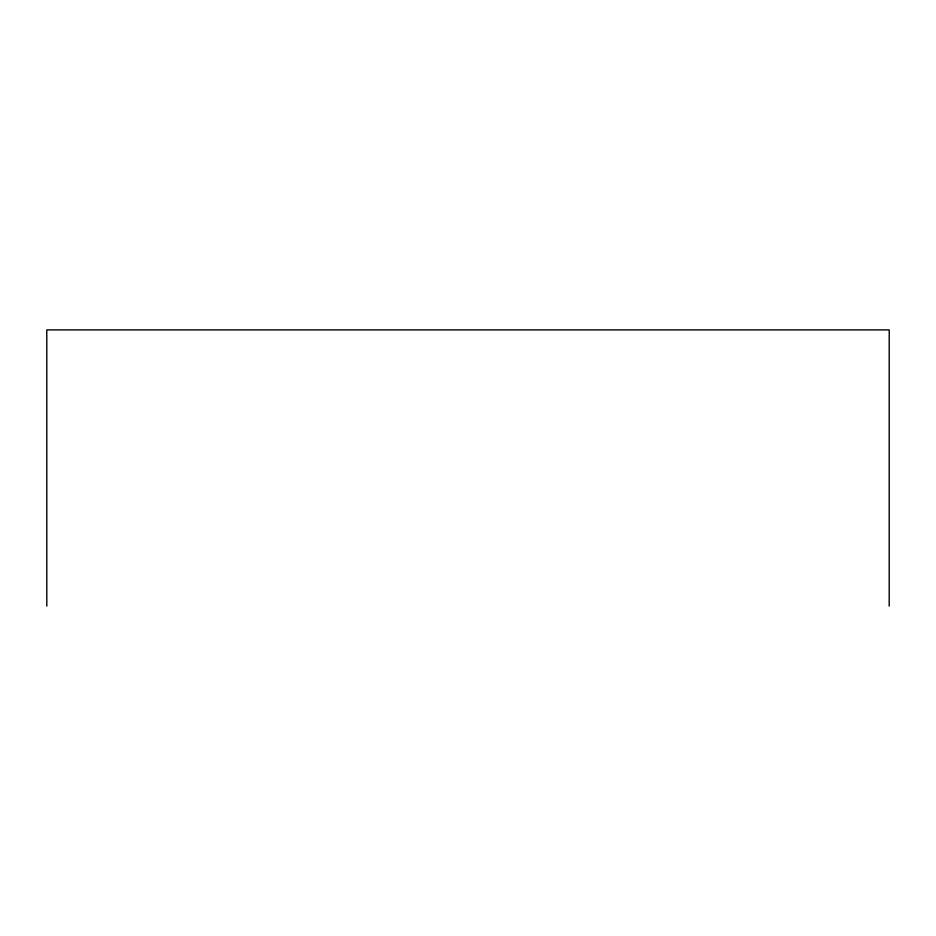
<?xml version="1.0" encoding="UTF-8"?>
<svg xmlns="http://www.w3.org/2000/svg" width="936" height="936" viewBox="0 0 936 936"><rect width="100%" height="100%" fill="white"/><g stroke="black" fill="none" stroke-linecap="round" stroke-linejoin="round"><path stroke-width="1.4" d="M889.2 606.107L889.2 329.893L46.8 329.893L46.8 606.107"/></g></svg>
